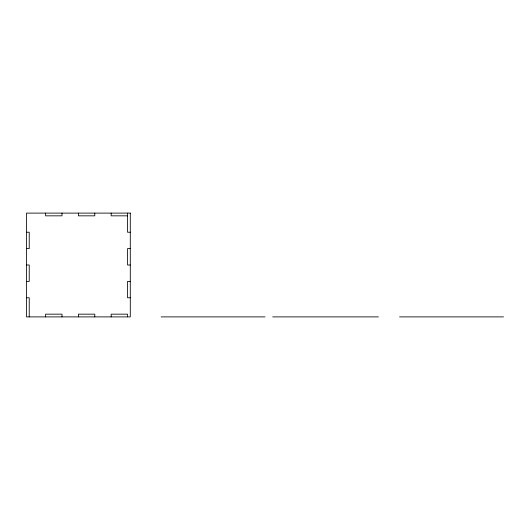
<?xml version="1.0" encoding="UTF-8"?>
<svg xmlns="http://www.w3.org/2000/svg" width="530" height="530" viewBox="0 0 530 530"><rect width="100%" height="100%" fill="white"/><g stroke="black" fill="none" stroke-linecap="round" stroke-linejoin="round"><path stroke-width="0.79" d="M127.558 215.836L111.168 215.836L111.168 213.106M26.5 232.226L29.229 232.226L29.229 248.61L26.5 248.61M130.287 232.226L127.558 232.226L127.558 213.106M130.287 248.61L127.558 248.61L127.558 265L130.287 265M26.5 265L29.229 265L29.229 281.39L26.5 281.39M130.287 281.39L127.558 281.39L127.558 297.774L130.287 297.774M26.5 297.774L29.229 297.774L29.229 316.894M161.107 316.894L265.02 316.894M272.692 316.894L378.407 316.894M399.58 316.894L503.5 316.894M127.558 316.894L127.558 314.164L111.168 314.164L111.168 316.894M94.777 213.106L94.777 215.836L78.394 215.836L78.394 213.106M94.777 316.894L94.777 314.164L78.394 314.164L78.394 316.894M62.003 213.106L62.003 215.836L45.62 215.836L45.62 213.106M62.003 316.894L62.003 314.164L45.62 314.164L45.62 316.894M130.287 213.106L26.5 213.106L26.5 316.894L130.287 316.894L130.287 213.106"/></g></svg>
